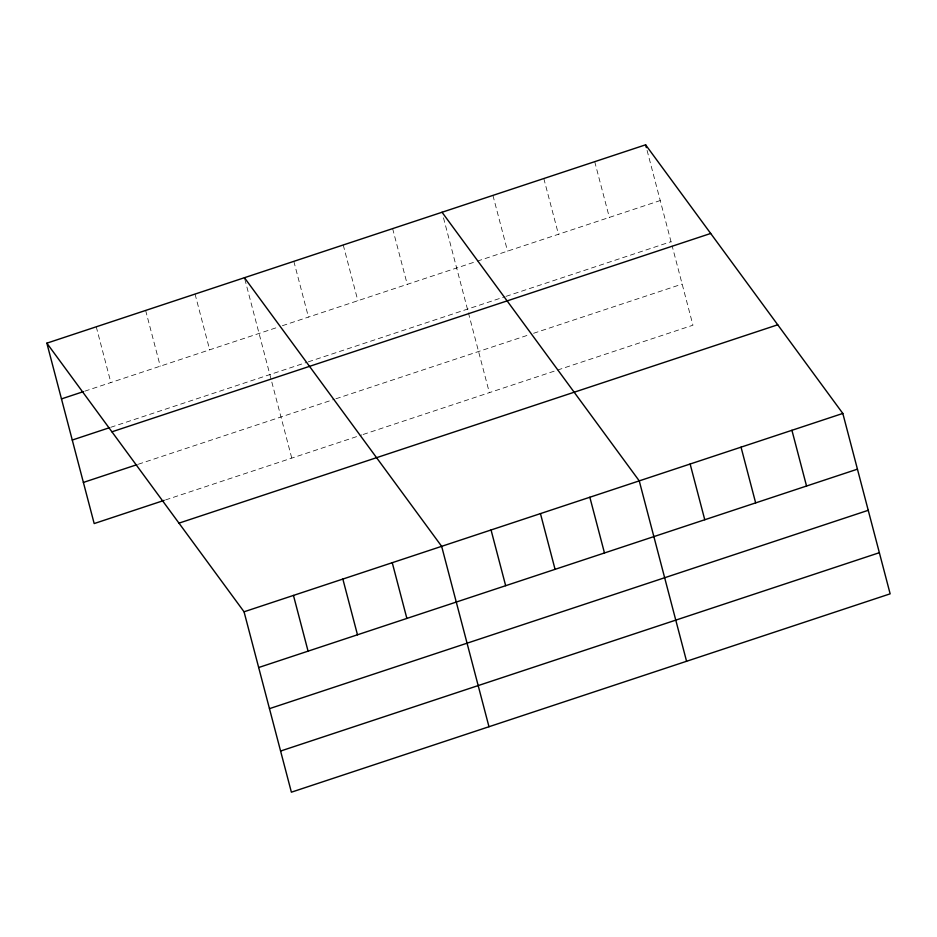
<?xml version="1.0" encoding="UTF-8"?>
<svg xmlns="http://www.w3.org/2000/svg" width="937" height="937" viewBox="0 0 937 937"><rect width="100%" height="100%" fill="white"/><g stroke="black" fill="none" stroke-linecap="round" stroke-linejoin="round"><path stroke-width="0.7" stroke-dasharray="4.68 3.51" d="M84.799 391.174L276.907 327.54M282.388 325.713L475.914 261.61M477.296 261.154L660.234 200.553M110.683 427.319L306.903 362.314M308.273 361.858L504.586 296.83M505.968 296.373L671.033 241.687M138.266 464.248L334.497 399.244M335.868 398.787L529.464 334.65M533.586 333.291L682.148 284.075M165.533 499.925L361.752 434.932M363.123 434.475L692.947 325.209L672.145 245.927M647.08 150.388L671.77 244.51M594.726 161.679L609.343 217.407M543.823 178.534L558.452 234.273M492.932 195.4L507.549 251.128M443.494 217.829L489.36 392.65M392.638 228.628L407.255 284.356M343.235 244.99L357.864 300.718M293.843 261.353L308.46 317.081M244.815 279.109L291.77 458.111M195.048 294.077L209.665 349.806M145.645 310.44L160.262 366.18M96.253 326.802L110.871 382.542"/><path stroke-width="1.41" d="M46.85 343.165L645.616 144.813L842.82 413.44L890.15 593.835L291.384 792.187L244.053 611.791L46.85 343.165L94.18 523.56L164.162 500.381M61.467 398.904L83.428 391.631M72.266 440.039L109.313 427.764M111.925 431.816L710.691 233.465M83.381 482.426L136.896 464.693M178.979 523.139L777.745 324.788M244.053 611.791L842.82 413.44M258.682 667.519L857.449 469.168M269.469 708.653L868.236 510.302M280.585 751.041L879.363 552.689M442.041 212.254L639.245 480.868L686.563 661.264M244.44 277.715L441.655 546.33L488.973 726.725M791.929 430.294L806.546 486.022M741.038 447.16L755.655 502.888M645.616 144.813L646.354 147.601M690.136 464.014L704.765 519.742M589.841 497.242L604.47 552.971M540.45 513.605L555.067 569.333M491.047 529.967L505.664 585.695M392.252 562.692L406.869 618.42M342.848 579.054L357.477 634.794M293.457 595.417L308.074 651.156"/></g></svg>
